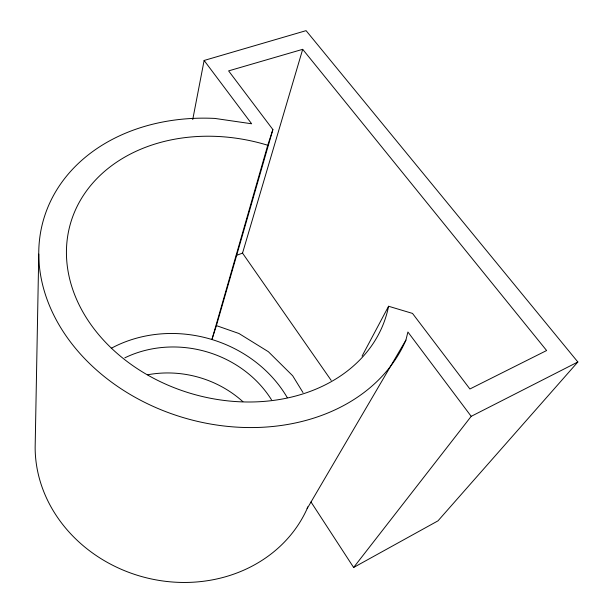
<?xml version="1.0" encoding="UTF-8"?>
<svg xmlns="http://www.w3.org/2000/svg" width="613" height="613" viewBox="0 0 613 613"><rect width="100%" height="100%" fill="white"/><g stroke="black" fill="none" stroke-linecap="round" stroke-linejoin="round"><path stroke-width="0.92" d="M38.757 254.096L35.148 447.551A141.963 126.592 15.3 0 0 149.825 578.618A141.963 126.592 15.3 0 0 307.159 508.591L405.906 340.115L407.906 332.008L471.198 416.342L353.632 567.469L310.983 501.94M192.727 119.581L204.121 60.465L306.079 30.65L577.852 361.992L437.996 520.843L353.632 567.469M307.159 508.591L307.626 506.913M267.751 145.25L211.929 339.525L216.404 325.618L272.885 129.565L228.611 70.886L302.692 49.324L546.62 350.529L469.903 388.987L412.503 313.412L388.581 306.255A164.468 129.91 16.1 0 1 198.474 395.561A164.468 129.91 16.1 0 1 70.173 224.603A164.468 129.91 16.1 0 1 267.751 145.25L272.885 129.565M331.204 380.405L242.533 253.115L302.692 49.324M362.068 356.115L388.581 306.255M471.198 416.342L577.852 361.992M236.258 255.46L242.533 253.115M216.404 325.618L238.94 333.495L268.387 351.724L292.677 375.761L302.983 392.542M204.121 60.465L251.636 123.78L214.841 118.424A191.256 151.273 16.1 0 0 39.14 243.706A191.256 151.273 16.1 0 0 190.835 419.721A191.256 151.273 16.1 0 0 405.906 340.115M124.83 357.831A107.022 94.846 15.4 0 1 271.475 399.76M147.733 374.773A102.471 92.111 15.2 0 1 242.894 401.676M111.29 348.276A123.979 109.934 15.3 0 1 287.305 397.691"/></g></svg>
